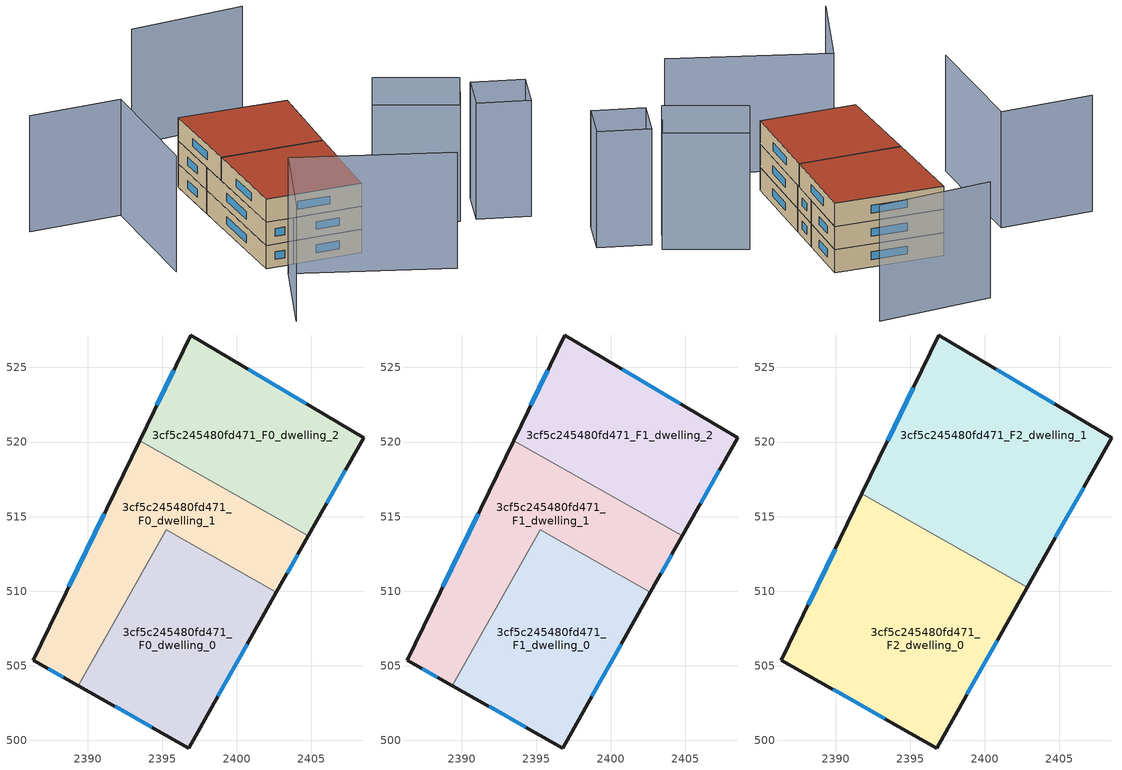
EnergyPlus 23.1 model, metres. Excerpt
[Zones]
3cf5c245480fd471_F0_dwelling_0
 floor ground (EU_floor_Construction): 2402.65,509.93 2396.76,499.49 2389.37,503.68 2395.26,514.11 z0
 wall outside (EU_wall_Construction): 2389.37,503.68 2396.76,499.49 2402.65,509.93 z0:3
 wall to 3cf5c245480fd471_F0_dwelling_1 (EU_wall_Construction): 2402.65,509.93 2395.26,514.11 2389.37,503.68 z0:3
 window (EU_Window_Construction): 2398.72,502.97 2400.69,506.45 / 2391.83,502.28 2394.29,500.89 z1:2
3cf5c245480fd471_F0_dwelling_1
 floor ground (EU_floor_Construction): 2404.79,513.71 2402.65,509.93 2395.26,514.11 2389.37,503.68 2386.36,505.38 2393.49,520.1 z0
 wall outside (EU_wall_Construction): 2393.49,520.1 2386.36,505.38 2389.37,503.68 / 2402.65,509.93 2404.79,513.71 z0:3
 wall to 3cf5c245480fd471_F0_dwelling_2 (EU_wall_Construction): 2404.79,513.71 2393.49,520.1 z0:3
 window (EU_Window_Construction): 2387.36,504.81 2388.37,504.25 / 2391.11,515.19 2388.73,510.29 / 2403.36,511.19 2404.08,512.45 z1:2
3cf5c245480fd471_F0_dwelling_2
 floor ground (EU_floor_Construction): 2408.5,520.28 2404.79,513.71 2393.49,520.1 2396.92,527.17 z0
 wall outside (EU_wall_Construction): 2404.79,513.71 2408.5,520.28 2396.92,527.17 2393.49,520.1 z0:3
 window (EU_Window_Construction): 2395.77,524.81 2394.63,522.45 / 2404.64,522.58 2400.78,524.88 / 2406.02,515.9 2407.26,518.09 z1:2
3cf5c245480fd471_F1_dwelling_0
 floor to 3cf5c245480fd471_F0_dwelling_0 (EU_floor_Construction): 2402.65,509.93 2396.76,499.49 2389.37,503.68 2395.26,514.11 z3
 wall outside (EU_wall_Construction): 2389.37,503.68 2396.76,499.49 2402.65,509.93 z3:6
 wall to 3cf5c245480fd471_F1_dwelling_1 (EU_wall_Construction): 2402.65,509.93 2395.26,514.11 2389.37,503.68 z3:6
 window (EU_Window_Construction): 2398.72,502.97 2400.69,506.45 / 2391.83,502.28 2394.29,500.89 z4:5
3cf5c245480fd471_F1_dwelling_1
 floor to 3cf5c245480fd471_F0_dwelling_1 (EU_floor_Construction): 2404.79,513.71 2402.65,509.93 2395.26,514.11 2389.37,503.68 2386.36,505.38 2393.49,520.1 z3
 wall outside (EU_wall_Construction): 2393.49,520.1 2386.36,505.38 2389.37,503.68 / 2402.65,509.93 2404.79,513.71 z3:6
 wall to 3cf5c245480fd471_F1_dwelling_2 (EU_wall_Construction): 2404.79,513.71 2393.49,520.1 z3:6
 window (EU_Window_Construction): 2387.36,504.81 2388.37,504.25 / 2391.11,515.19 2388.73,510.29 / 2403.36,511.19 2404.08,512.45 z4:5
3cf5c245480fd471_F1_dwelling_2
 floor to 3cf5c245480fd471_F0_dwelling_2 (EU_floor_Construction): 2408.5,520.28 2404.79,513.71 2393.49,520.1 2396.92,527.17 z3
 wall outside (EU_wall_Construction): 2404.79,513.71 2408.5,520.28 2396.92,527.17 2393.49,520.1 z3:6
 window (EU_Window_Construction): 2395.77,524.81 2394.63,522.45 / 2404.64,522.58 2400.78,524.88 / 2406.02,515.9 2407.26,518.09 z4:5
3cf5c245480fd471_F2_dwelling_0
 floor to 3cf5c245480fd471_F1_dwelling_0 (EU_floor_Construction): 2402.65,509.93 2396.76,499.49 2389.37,503.68 2395.26,514.11 z6
 floor to 3cf5c245480fd471_F1_dwelling_1 (EU_floor_Construction): 2402.84,510.27 2402.65,509.93 2395.26,514.11 2389.37,503.68 2386.36,505.38 2391.76,516.53 z6
 wall outside (EU_wall_Construction): 2391.76,516.53 2386.36,505.38 2396.76,499.49 2402.84,510.27 z6:9
 wall to 3cf5c245480fd471_F2_dwelling_1 (EU_wall_Construction): 2402.84,510.27 2391.76,516.53 z6:9
 window (EU_Window_Construction): 2389.96,512.81 2388.16,509.1 / 2398.79,503.08 2400.81,506.68 / 2389.82,503.42 2393.29,501.46 z7:8
 roof outside (EU_roof_Construction): 2396.76,499.49 2402.84,510.27 2391.76,516.53 2386.36,505.38 z9
3cf5c245480fd471_F2_dwelling_1
 floor to 3cf5c245480fd471_F1_dwelling_2 (EU_floor_Construction): 2408.5,520.28 2404.79,513.71 2393.49,520.1 2396.92,527.17 z6
 floor to 3cf5c245480fd471_F1_dwelling_1 (EU_floor_Construction): 2404.79,513.71 2402.84,510.27 2391.76,516.53 2393.49,520.1 z6
 wall outside (EU_wall_Construction): 2402.84,510.27 2408.5,520.28 2396.92,527.17 2391.76,516.53 z6:9
 window (EU_Window_Construction): 2404.73,513.61 2406.61,516.95 / 2395.2,523.62 2393.48,520.08 / 2404.64,522.58 2400.78,524.88 z7:8
 roof outside (EU_roof_Construction): 2402.84,510.27 2408.5,520.28 2396.92,527.17 2391.76,516.53 z9
shading: 2377.66,493.78 2386.96,502.56 / 2386.96,502.56 2400.53,488.19 / 2376.7,533.02 2386.84,527.65 / 2386.84,527.65 2379.06,512.96 / 2415.24,532.48 2402.2,538.5 / 2416.09,498.91 2420.74,494.44 / 2420.74,494.44 2416.82,490.37 / 2416.82,490.37 2412.18,494.83 / 2412.18,494.83 2416.09,498.91 / 2409.83,508.54 2416.3,500.64 / 2416.3,500.64 2410.57,495.95 / 2410.57,495.95 2404.1,503.85 / 2404.1,503.85 2409.83,508.54 z0:15
[Building]
EU S2 Campaign: North Axis=0; Terrain=City; Solar Distribution=FullExterior
[Site:Location]
Bologna: Latitude=44.5; Longitude=11.25; Time Zone=1; Elevation=37
[SizingPeriod:WeatherFileDays]
AnnualSizingPeriod: Begin Month=1; Begin Day of Month=1; End Month=12; End Day of Month=31; Day of Week for Start Day=Monday; Use Weather File Daylight Saving Period=No; Use Weather File Rain and Snow Indicators=No
[MATERIAL]
EU_InternalMass_Material: Roughness=MediumRough; Thickness=0.1; Conductivity=1; Density=1800; Specific Heat=900; Thermal Absorptance=0.9; Solar Absorptance=0.7; Visible Absorptance=0.7
[MATERIAL:NOMASS] Roughness=MediumRough; Thermal Absorptance=0.9; Solar Absorptance=0.7; Visible Absorptance=0.7
Name | Thermal Resistance
EU_wall_NoMass | 0.937881
EU_roof_NoMass | 0.548572
EU_floor_NoMass | 0.71348
[WINDOWMATERIAL:SIMPLEGLAZINGSYSTEM]
EU_Window_SimpleGlazing: UFactor=4.25633; Solar Heat Gain Coefficient=0.85; Visible Transmittance=0.85
[CONSTRUCTION]
EU_wall_Construction: EU_wall_NoMass
EU_roof_Construction: EU_roof_NoMass
EU_floor_Construction: EU_floor_NoMass
EU_Window_Construction: EU_Window_SimpleGlazing
EU_InternalMass_Construction: EU_InternalMass_Material
[ZONE] Type=1; Multiplier=1; Ceiling Height=autocalculate; Floor Area=autocalculate; Part of Total Floor Area=Yes
Name | Volume
3cf5c245480fd471_F0_dwelling_0; 3cf5c245480fd471_F1_dwelling_0 | 305.23
3cf5c245480fd471_F2_dwelling_0 | 457.838
3cf5c245480fd471_F0_dwelling_1; 3cf5c245480fd471_F1_dwelling_1 | 305.246
3cf5c245480fd471_F2_dwelling_1 | 457.84
3cf5c245480fd471_F0_dwelling_2; 3cf5c245480fd471_F1_dwelling_2 | 305.215
[INTERNALMASS] Construction=EU_InternalMass_Construction
Name | Zone or ZoneList | Surface Area
3cf5c245480fd471_F0_dwelling_0_EU_InternalMass | 3cf5c245480fd471_F0_dwelling_0 | 101.744
3cf5c245480fd471_F0_dwelling_1_EU_InternalMass | 3cf5c245480fd471_F0_dwelling_1 | 101.748
3cf5c245480fd471_F0_dwelling_2_EU_InternalMass | 3cf5c245480fd471_F0_dwelling_2 | 101.738
3cf5c245480fd471_F1_dwelling_0_EU_InternalMass | 3cf5c245480fd471_F1_dwelling_0 | 101.744
3cf5c245480fd471_F1_dwelling_1_EU_InternalMass | 3cf5c245480fd471_F1_dwelling_1 | 101.748
3cf5c245480fd471_F1_dwelling_2_EU_InternalMass | 3cf5c245480fd471_F1_dwelling_2 | 101.738
3cf5c245480fd471_F2_dwelling_0_EU_InternalMass | 3cf5c245480fd471_F2_dwelling_0 | 152.613
3cf5c245480fd471_F2_dwelling_1_EU_InternalMass | 3cf5c245480fd471_F2_dwelling_1 | 152.614
[OTHEREQUIPMENT] Fuel Type=Electricity; Design Level Calculation Method=Watts/Area; Power per Zone Floor Area=1; Fraction Latent=0; Fraction Radiant=0; Fraction Lost=0; Carbon Dioxide Generation Rate=0; EndUse Subcategory=EU_Step8_InternalGains
Name | Zone or ZoneList or Space or SpaceList | Schedule
EU_Step8_InternalGain_3cf5c245480fd471_F0_dwelling_0_f000 | 3cf5c245480fd471_F0_dwelling_0 | EU_Step8_GainSchedule_3cf5c245480fd471_F0_dwelling_0_f000
EU_Step8_InternalGain_3cf5c245480fd471_F0_dwelling_1_f000 | 3cf5c245480fd471_F0_dwelling_1 | EU_Step8_GainSchedule_3cf5c245480fd471_F0_dwelling_1_f000
EU_Step8_InternalGain_3cf5c245480fd471_F0_dwelling_2_f000 | 3cf5c245480fd471_F0_dwelling_2 | EU_Step8_GainSchedule_3cf5c245480fd471_F0_dwelling_2_f000
EU_Step8_InternalGain_3cf5c245480fd471_F1_dwelling_0_f000 | 3cf5c245480fd471_F1_dwelling_0 | EU_Step8_GainSchedule_3cf5c245480fd471_F1_dwelling_0_f000
EU_Step8_InternalGain_3cf5c245480fd471_F1_dwelling_1_f000 | 3cf5c245480fd471_F1_dwelling_1 | EU_Step8_GainSchedule_3cf5c245480fd471_F1_dwelling_1_f000
EU_Step8_InternalGain_3cf5c245480fd471_F1_dwelling_2_f000 | 3cf5c245480fd471_F1_dwelling_2 | EU_Step8_GainSchedule_3cf5c245480fd471_F1_dwelling_2_f000
EU_Step8_InternalGain_3cf5c245480fd471_F2_dwelling_0_f000 | 3cf5c245480fd471_F2_dwelling_0 | EU_Step8_GainSchedule_3cf5c245480fd471_F2_dwelling_0_f000
EU_Step8_InternalGain_3cf5c245480fd471_F2_dwelling_1_f000 | 3cf5c245480fd471_F2_dwelling_1 | EU_Step8_GainSchedule_3cf5c245480fd471_F2_dwelling_1_f000
[ZONEVENTILATION:DESIGNFLOWRATE] Schedule=EU_AlwaysOn; Design Flow Rate Calculation Method=AirChanges/Hour; Air Changes per Hour=0.687892; Ventilation Type=Natural; Fan Pressure Rise=0; Fan Total Efficiency=1; Constant Term Coefficient=1; Temperature Term Coefficient=0; Velocity Term Coefficient=0; Velocity Squared Term Coefficient=0; Minimum Indoor Temperature=-100; Maximum Indoor Temperature=100; Delta Temperature=-100; Minimum Outdoor Temperature=-100; Maximum Outdoor Temperature=100; Maximum Wind Speed=40
Name | Zone or ZoneList or Space or SpaceList
EU_ConstantAir_3cf5c245480fd471_F0_dwelling_0 | 3cf5c245480fd471_F0_dwelling_0
EU_ConstantAir_3cf5c245480fd471_F0_dwelling_1 | 3cf5c245480fd471_F0_dwelling_1
EU_ConstantAir_3cf5c245480fd471_F0_dwelling_2 | 3cf5c245480fd471_F0_dwelling_2
EU_ConstantAir_3cf5c245480fd471_F1_dwelling_0 | 3cf5c245480fd471_F1_dwelling_0
EU_ConstantAir_3cf5c245480fd471_F1_dwelling_1 | 3cf5c245480fd471_F1_dwelling_1
EU_ConstantAir_3cf5c245480fd471_F1_dwelling_2 | 3cf5c245480fd471_F1_dwelling_2
EU_ConstantAir_3cf5c245480fd471_F2_dwelling_0 | 3cf5c245480fd471_F2_dwelling_0
EU_ConstantAir_3cf5c245480fd471_F2_dwelling_1 | 3cf5c245480fd471_F2_dwelling_1
[HVACTEMPLATE:THERMOSTAT] Constant Heating Setpoint=20; Constant Cooling Setpoint=50
EU_HeatOnly_3cf5c245480fd471_F0_dwelling_0; EU_HeatOnly_3cf5c245480fd471_F0_dwelling_1; EU_HeatOnly_3cf5c245480fd471_F0_dwelling_2; EU_HeatOnly_3cf5c245480fd471_F1_dwelling_0; EU_HeatOnly_3cf5c245480fd471_F1_dwelling_1; EU_HeatOnly_3cf5c245480fd471_F1_dwelling_2; EU_HeatOnly_3cf5c245480fd471_F2_dwelling_0; EU_HeatOnly_3cf5c245480fd471_F2_dwelling_1
[HVACTEMPLATE:ZONE:IDEALLOADSAIRSYSTEM] System Availability Schedule=EU_AlwaysOn; Maximum Heating Supply Air Temperature=50; Minimum Cooling Supply Air Temperature=13; Maximum Heating Supply Air Humidity Ratio=0.0156; Minimum Cooling Supply Air Humidity Ratio=0.0077; Heating Limit=NoLimit; Cooling Limit=NoLimit; Heating Availability Schedule=EU_AlwaysOn; Cooling Availability Schedule=EU_CoolingOff; Dehumidification Control Type=ConstantSensibleHeatRatio; Cooling Sensible Heat Ratio=0.7; Dehumidification Setpoint=60; Humidification Control Type=None; Humidification Setpoint=30; Outdoor Air Method=None; Outdoor Air Flow Rate per Person=0.00944; Outdoor Air Flow Rate per Zone Floor Area=0; Outdoor Air Flow Rate per Zone=0; Demand Controlled Ventilation Type=None; Outdoor Air Economizer Type=NoEconomizer; Heat Recovery Type=None; Sensible Heat Recovery Effectiveness=0.7; Latent Heat Recovery Effectiveness=0.65
Name | Template Thermostat
3cf5c245480fd471_F0_dwelling_0 | EU_HeatOnly_3cf5c245480fd471_F0_dwelling_0
3cf5c245480fd471_F0_dwelling_1 | EU_HeatOnly_3cf5c245480fd471_F0_dwelling_1
3cf5c245480fd471_F0_dwelling_2 | EU_HeatOnly_3cf5c245480fd471_F0_dwelling_2
3cf5c245480fd471_F1_dwelling_0 | EU_HeatOnly_3cf5c245480fd471_F1_dwelling_0
3cf5c245480fd471_F1_dwelling_1 | EU_HeatOnly_3cf5c245480fd471_F1_dwelling_1
3cf5c245480fd471_F1_dwelling_2 | EU_HeatOnly_3cf5c245480fd471_F1_dwelling_2
3cf5c245480fd471_F2_dwelling_0 | EU_HeatOnly_3cf5c245480fd471_F2_dwelling_0
3cf5c245480fd471_F2_dwelling_1 | EU_HeatOnly_3cf5c245480fd471_F2_dwelling_1
[SIZING:ZONE] Zone Cooling Design Supply Air Temperature Input Method=SupplyAirTemperature; Zone Cooling Design Supply Air Temperature=13; Zone Heating Design Supply Air Temperature Input Method=SupplyAirTemperature; Zone Heating Design Supply Air Temperature=50; Zone Cooling Design Supply Air Humidity Ratio=0.008; Zone Heating Design Supply Air Humidity Ratio=0.008; Cooling Design Air Flow Method=DesignDay; Cooling Design Air Flow Rate=0; Cooling Minimum Air Flow per Zone Floor Area=0.000762; Cooling Minimum Air Flow=0; Cooling Minimum Air Flow Fraction=0.2; Heating Design Air Flow Method=DesignDay; Heating Design Air Flow Rate=0; Heating Maximum Air Flow per Zone Floor Area=0.002032; Heating Maximum Air Flow=0.141576; Heating Maximum Air Flow Fraction=0.3; Account for Dedicated Outdoor Air System=No; Dedicated Outdoor Air System Control Strategy=NeutralSupplyAir; Dedicated Outdoor Air Low Setpoint Temperature for Design=autosize; Dedicated Outdoor Air High Setpoint Temperature for Design=autosize; Zone Load Sizing Method=Sensible Load Only No Latent Load; Zone Latent Cooling Design Supply Air Humidity Ratio Input Method=HumidityRatioDifference; Zone Cooling Design Supply Air Humidity Ratio Difference=0.005; Zone Latent Heating Design Supply Air Humidity Ratio Input Method=HumidityRatioDifference; Zone Humidification Design Supply Air Humidity Ratio Difference=0.005
3cf5c245480fd471_F0_dwelling_0; 3cf5c245480fd471_F0_dwelling_1; 3cf5c245480fd471_F0_dwelling_2; 3cf5c245480fd471_F1_dwelling_0; 3cf5c245480fd471_F1_dwelling_1; 3cf5c245480fd471_F1_dwelling_2; 3cf5c245480fd471_F2_dwelling_0; 3cf5c245480fd471_F2_dwelling_1
[SCHEDULE:CONSTANT]
Name | Hourly Value
EU_AlwaysOn | 1
EU_CoolingOff | 0
[SCHEDULE:FILE] Column Number=1; Rows to Skip at Top=0; Number of Hours of Data=8760; Column Separator=Comma; Interpolate to Timestep=No; Minutes per Item=60; Adjust Schedule for Daylight Savings=Yes
Name | File
EU_Step8_GainSchedule_3cf5c245480fd471_F0_dwelling_0_f000 | ../../schedules/3cf5c245480fd471/3cf5c245480fd471_F0_dwelling_0_f000_gain.csv
EU_Step8_GainSchedule_3cf5c245480fd471_F0_dwelling_1_f000 | ../../schedules/3cf5c245480fd471/3cf5c245480fd471_F0_dwelling_1_f000_gain.csv
EU_Step8_GainSchedule_3cf5c245480fd471_F0_dwelling_2_f000 | ../../schedules/3cf5c245480fd471/3cf5c245480fd471_F0_dwelling_2_f000_gain.csv
EU_Step8_GainSchedule_3cf5c245480fd471_F1_dwelling_0_f000 | ../../schedules/3cf5c245480fd471/3cf5c245480fd471_F1_dwelling_0_f000_gain.csv
EU_Step8_GainSchedule_3cf5c245480fd471_F1_dwelling_1_f000 | ../../schedules/3cf5c245480fd471/3cf5c245480fd471_F1_dwelling_1_f000_gain.csv
EU_Step8_GainSchedule_3cf5c245480fd471_F1_dwelling_2_f000 | ../../schedules/3cf5c245480fd471/3cf5c245480fd471_F1_dwelling_2_f000_gain.csv
EU_Step8_GainSchedule_3cf5c245480fd471_F2_dwelling_0_f000 | ../../schedules/3cf5c245480fd471/3cf5c245480fd471_F2_dwelling_0_f000_gain.csv
EU_Step8_GainSchedule_3cf5c245480fd471_F2_dwelling_1_f000 | ../../schedules/3cf5c245480fd471/3cf5c245480fd471_F2_dwelling_1_f000_gain.csv
